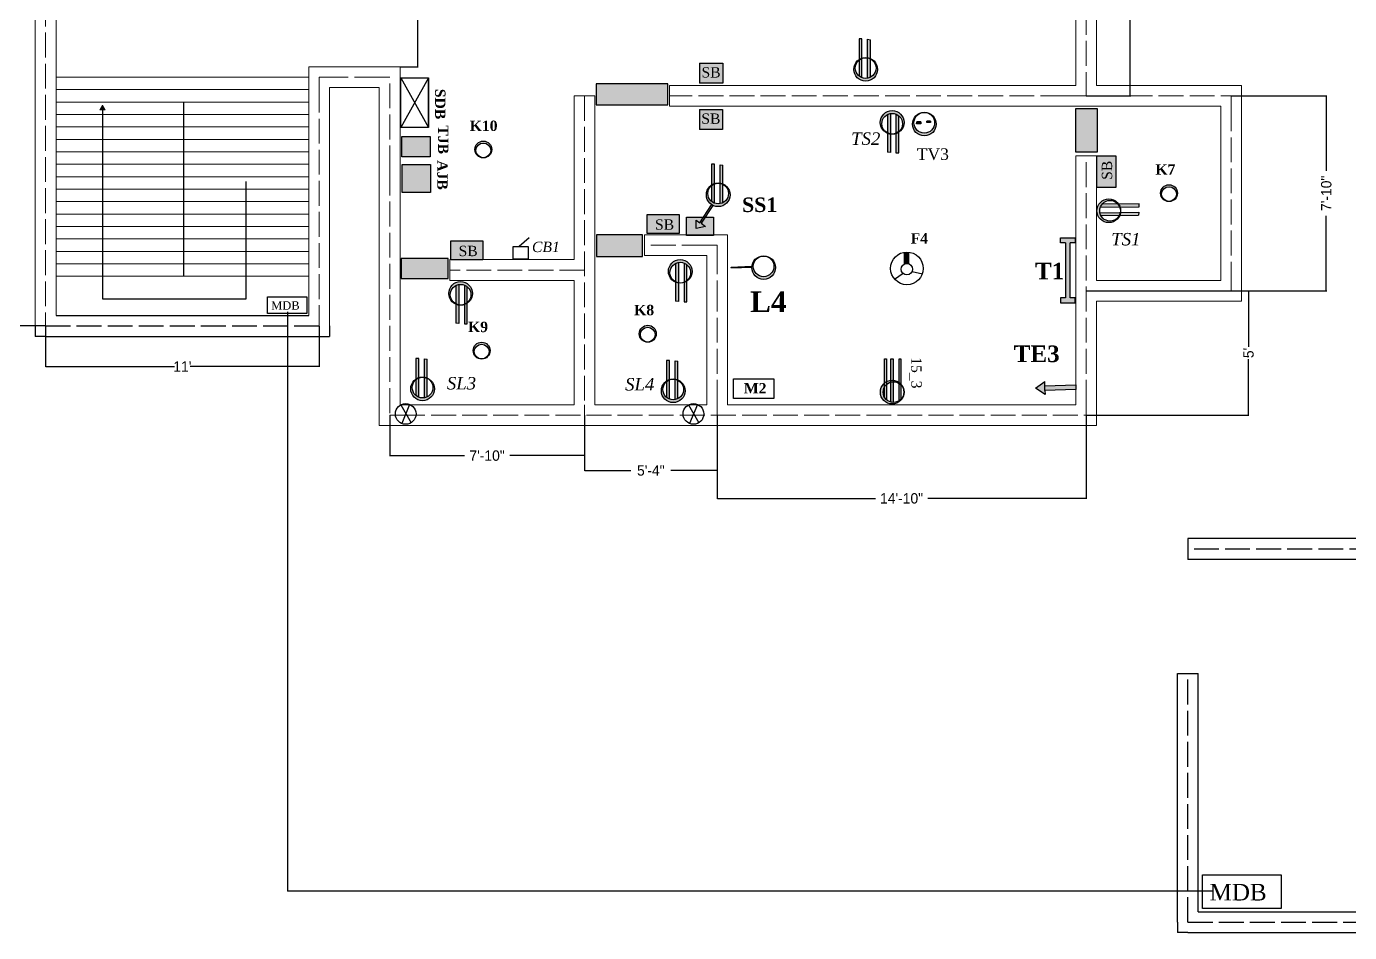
# Model space of a CAD drawing. Header units: inches. Extents: x -119 to 3524, y -386 to 627.
# Drawn here: x 438 to 1076, y -240 to 197 of the extents above; entities that cross this region are included whole.
import ezdxf

# ---------------------------------------------------------------- set-up
doc = ezdxf.new("R2010")
doc.units = ezdxf.units.IN
doc.header["$MEASUREMENT"] = 0
doc.linetypes.add('ACAD_ISO02W100', pattern=[15, 12, -3])
doc.layers.get('Defpoints').update_dxf_attribs({"lineweight": 5})
doc.layers.add('door', color=5, linetype='Continuous', lineweight=5)
doc.layers.add('wall', color=7, linetype='Continuous', lineweight=5)
doc.dimstyles.get("Standard").update_dxf_attribs({"dimtxt": 5, "dimasz": 0.18, "dimexe": 0.18, "dimexo": 0.0625, "dimgap": 0.09, "dimtad": 0, "dimdec": 0, "dimzin": 0, "dimdsep": 46, "dimlunit": 4, "dimtxsty": 'Standard', "dimcen": 0.09, "dimadec": 0, "dimazin": 0, "dimtfac": 1, "dimtdec": 0, "dimtofl": 0, "dimtmove": 0, "dimatfit": 3, "dimfxl": 1, "dimtolj": 1, "dimtzin": 0, "dimarcsym": 0})

# ---------------------------------------------------------------- blocks, each defined once
blk = doc.blocks.new('*D9')
at = {"color": 0, "lineweight": -2}
for p, q in [((949.31, 349.64), (970.78, 349.64)), ((970.6, 349.46), (970.6, 267.73)), ((970.6, 163.32), (970.6, 245.05)), ((949.31, 163.14), (970.78, 163.14))]:
    blk.add_line(p, q, dxfattribs=at)
at = {"color": 0}
for points in [[(970.57, 349.46), (970.63, 349.46), (970.6, 349.64)], [(970.57, 163.32), (970.63, 163.32), (970.6, 163.14)]]:
    blk.add_solid(points, dxfattribs=at)
at = {"layer": 'Defpoints', "color": 0}
for p in [(949.25, 349.64), (949.25, 163.14), (970.6, 163.14)]:
    blk.add_point(p, dxfattribs=at)
at = {"color": 0, "insert": (970.6, 256.39), "char_height": 5, "attachment_point": 5, "rotation": 90}
blk.add_mtext('\\A1;15\'-7"', dxfattribs=at)
blk = doc.blocks.new('*D10')
at = {"color": 0, "lineweight": -2}
for p, q in [((1019.31, 163.14), (1065.35, 163.14)), ((1065.17, 162.96), (1065.17, 127.06)), ((1065.17, 69.32), (1065.17, 105.22)), ((1019.31, 69.14), (1065.35, 69.14))]:
    blk.add_line(p, q, dxfattribs=at)
at = {"color": 0}
for points in [[(1065.14, 162.96), (1065.2, 162.96), (1065.17, 163.14)], [(1065.14, 69.32), (1065.2, 69.32), (1065.17, 69.14)]]:
    blk.add_solid(points, dxfattribs=at)
at = {"layer": 'Defpoints', "color": 0}
for p in [(1019.25, 163.14), (1019.25, 69.14), (1065.17, 69.14)]:
    blk.add_point(p, dxfattribs=at)
at = {"color": 0, "insert": (1065.17, 116.14), "char_height": 5, "attachment_point": 5, "rotation": 90}
blk.add_mtext('\\A1;7\'-10"', dxfattribs=at)
blk = doc.blocks.new('*D12')
at = {"color": 0, "lineweight": -2}
for p, q in [((613.25, 9.08), (613.25, -10.59)), ((707.25, 9.08), (707.25, -10.59)), ((613.43, -10.41), (649.32, -10.41)), ((707.07, -10.41), (671.17, -10.41))]:
    blk.add_line(p, q, dxfattribs=at)
at = {"color": 0}
for points in [[(613.43, -10.38), (613.43, -10.44), (613.25, -10.41)], [(707.07, -10.38), (707.07, -10.44), (707.25, -10.41)]]:
    blk.add_solid(points, dxfattribs=at)
at = {"layer": 'Defpoints', "color": 0}
for p in [(613.25, 9.14), (707.25, 9.14), (707.25, -10.41)]:
    blk.add_point(p, dxfattribs=at)
at = {"color": 0, "insert": (660.25, -10.41), "char_height": 5, "attachment_point": 5}
blk.add_mtext('\\A1;7\'-10"', dxfattribs=at)
blk = doc.blocks.new('*D13')
at = {"color": 0, "lineweight": -2}
for p, q in [((707.25, 9.08), (707.25, -17.75)), ((771.25, 9.08), (771.25, -17.75)), ((707.43, -17.57), (729.57, -17.57)), ((771.07, -17.57), (748.92, -17.57))]:
    blk.add_line(p, q, dxfattribs=at)
at = {"color": 0}
for points in [[(707.43, -17.54), (707.43, -17.6), (707.25, -17.57)], [(771.07, -17.54), (771.07, -17.6), (771.25, -17.57)]]:
    blk.add_solid(points, dxfattribs=at)
at = {"layer": 'Defpoints', "color": 0}
for p in [(707.25, 9.14), (771.25, 9.14), (771.25, -17.57)]:
    blk.add_point(p, dxfattribs=at)
at = {"color": 0, "insert": (739.25, -17.57), "char_height": 5, "attachment_point": 5}
blk.add_mtext('\\A1;5\'-4"', dxfattribs=at)
blk = doc.blocks.new('*D14')
at = {"color": 0, "lineweight": -2}
for p, q in [((771.25, 9.08), (771.25, -31.21)), ((949.25, 9.08), (949.25, -31.21)), ((771.43, -31.03), (847.66, -31.03)), ((949.07, -31.03), (872.84, -31.03))]:
    blk.add_line(p, q, dxfattribs=at)
at = {"color": 0}
for points in [[(771.43, -31), (771.43, -31.06), (771.25, -31.03)], [(949.07, -31), (949.07, -31.06), (949.25, -31.03)]]:
    blk.add_solid(points, dxfattribs=at)
at = {"layer": 'Defpoints', "color": 0}
for p in [(771.25, 9.14), (949.25, 9.14), (949.25, -31.03)]:
    blk.add_point(p, dxfattribs=at)
at = {"color": 0, "insert": (860.25, -31.03), "char_height": 5, "attachment_point": 5}
blk.add_mtext('\\A1;14\'-10"', dxfattribs=at)
blk = doc.blocks.new('*D15')
at = {"color": 0, "lineweight": -2}
for p, q in [((949.31, 69.14), (1027.84, 69.14)), ((1027.66, 68.96), (1027.66, 42.15)), ((1027.66, 9.32), (1027.66, 36.13)), ((949.31, 9.14), (1027.84, 9.14))]:
    blk.add_line(p, q, dxfattribs=at)
at = {"color": 0}
for points in [[(1027.63, 68.96), (1027.69, 68.96), (1027.66, 69.14)], [(1027.63, 9.32), (1027.69, 9.32), (1027.66, 9.14)]]:
    blk.add_solid(points, dxfattribs=at)
at = {"layer": 'Defpoints', "color": 0}
for p in [(949.25, 69.14), (949.25, 9.14), (1027.66, 9.14)]:
    blk.add_point(p, dxfattribs=at)
at = {"color": 0, "insert": (1027.66, 39.14), "char_height": 5, "attachment_point": 5, "rotation": 90}
blk.add_mtext("\\A1;5'", dxfattribs=at)
blk = doc.blocks.new('*D18')
at = {"color": 0, "lineweight": -2}
for p, q in [((447.12, 207.64), (408.03, 207.64)), ((408.21, 207.46), (408.21, 134.56)), ((408.21, 52.32), (408.21, 125.22)), ((447.18, 52.14), (408.03, 52.14))]:
    blk.add_line(p, q, dxfattribs=at)
at = {"color": 0}
for points in [[(408.18, 207.46), (408.24, 207.46), (408.21, 207.64)], [(408.18, 52.32), (408.24, 52.32), (408.21, 52.14)]]:
    blk.add_solid(points, dxfattribs=at)
at = {"layer": 'Defpoints', "color": 0}
for p in [(447.18, 207.64), (408.21, 52.14), (447.25, 52.14)]:
    blk.add_point(p, dxfattribs=at)
at = {"color": 0, "insert": (408.21, 129.89), "char_height": 5, "attachment_point": 5, "rotation": 90}
blk.add_mtext("\\A1;13'", dxfattribs=at)
blk = doc.blocks.new('*D22')
at = {"color": 0, "lineweight": -2}
for p, q in [((618.31, 248.64), (627.03, 248.64)), ((626.85, 248.46), (626.85, 215.9)), ((626.85, 177.32), (626.85, 209.88)), ((618.31, 177.14), (627.03, 177.14))]:
    blk.add_line(p, q, dxfattribs=at)
at = {"color": 0}
for points in [[(626.82, 248.46), (626.88, 248.46), (626.85, 248.64)], [(626.82, 177.32), (626.88, 177.32), (626.85, 177.14)]]:
    blk.add_solid(points, dxfattribs=at)
at = {"layer": 'Defpoints', "color": 0}
for p in [(618.25, 248.64), (626.85, 248.64), (618.25, 177.14)]:
    blk.add_point(p, dxfattribs=at)
at = {"color": 0, "insert": (626.85, 212.89), "char_height": 5, "attachment_point": 5, "rotation": 90}
blk.add_mtext("\\A1;6'", dxfattribs=at)
blk = doc.blocks.new('*D28')
at = {"color": 0, "lineweight": -2}
for p, q in [((447.18, 52.08), (447.18, 32.43)), ((579.25, 52.08), (579.25, 32.43)), ((447.36, 32.61), (509.38, 32.61)), ((579.07, 32.61), (517.06, 32.61))]:
    blk.add_line(p, q, dxfattribs=at)
at = {"color": 0}
for points in [[(447.36, 32.64), (447.36, 32.58), (447.18, 32.61)], [(579.07, 32.64), (579.07, 32.58), (579.25, 32.61)]]:
    blk.add_solid(points, dxfattribs=at)
at = {"layer": 'Defpoints', "color": 0}
for p in [(447.18, 52.14), (579.25, 52.14), (579.25, 32.61)]:
    blk.add_point(p, dxfattribs=at)
at = {"color": 0, "insert": (513.22, 32.61), "char_height": 5, "attachment_point": 5}
blk.add_mtext("\\A1;11'", dxfattribs=at)

msp = doc.modelspace()

# ---------------------------------------------------------------- hatches: boundary and pattern name
h = msp.add_hatch(color=256)
h.set_gradient(color1=(198, 57, 120), color2=(221, 136, 174), one_color=1, tint=0.7, name='INVCYLINDER')
h.paths.add_polyline_path([(963.61, 134.28), (954.53, 134.28), (954.53, 118.88), (963.61, 118.88)])
h.paths.add_polyline_path([(963.8, 414.67), (954.72, 414.67), (954.72, 399.27), (963.8, 399.27)])
h.paths.add_polyline_path([(955.78, 402.3), (955.78, 412.96), (963.39, 412.96), (963.39, 402.3)], flags=24)
h = msp.add_hatch(color=256)
h.set_gradient(color1=(171, 49, 180), color2=(203, 95, 211), one_color=1, tint=0.6, name='CURVED')
h.paths.add_polyline_path([(843.78, 171.64, 0.074431), (845.18, 172.12), (845.18, 181, 0.074431), (843.78, 181.47)])
h.paths.add_polyline_path([(839.7, 172.74, 0.082084), (841.1, 171.91), (841.1, 181.21, 0.082084), (839.7, 180.38)])
h.paths.add_polyline_path([(839.7, 180.65, -0.068777), (841.1, 181.35), (841.1, 190.61), (839.7, 190.61)])
h.paths.add_polyline_path([(845.18, 190.24), (843.78, 190.42), (843.78, 181.58, -0.064124), (845.18, 181.17)])
h = msp.add_hatch(color=256)
h.set_gradient(color1=(198, 57, 120), color2=(221, 136, 174), one_color=1, tint=0.7, name='INVCYLINDER')
h.paths.add_polyline_path([(762.81, 178.97), (762.81, 169.27), (773.94, 169.27), (773.94, 178.97)])
h.paths.add_polyline_path([(773.85, 156.64), (762.73, 156.64), (762.73, 146.93), (773.85, 146.93)])
h.paths.add_polyline_path([(762.99, 178.24), (773.66, 178.24), (773.66, 170.63), (762.99, 170.63)], flags=24)
h.paths.add_polyline_path([(762.9, 155.91), (773.57, 155.91), (773.57, 148.3), (762.9, 148.3)], flags=24)
h = msp.add_hatch(color=256)
h.set_gradient(color1=(89, 153, 104), color2=(126, 180, 139), one_color=1, tint=0.6, name='CURVED')
h.paths.add_polyline_path([(848.61, 175.94, 1), (837.2, 175.94, 1)])
h.paths.add_polyline_path([(837.92, 176.56, -1), (847.9, 176.56, -1)], flags=16)
h = msp.add_hatch(color=256)
h.set_gradient(color1=(32, 223, 201), color2=(121, 236, 222), one_color=1, tint=0.7, name='CYLINDER')
h.paths.add_polyline_path([(747.48, 158.86), (747.48, 168.96), (712.89, 168.96), (712.89, 158.86)])
h = msp.add_hatch(color=256)
h.set_gradient(color1=(89, 153, 104), color2=(126, 180, 139), one_color=1, tint=0.6, name='CURVED')
h.paths.add_polyline_path([(849.99, 150.32, 1), (861.4, 150.32, 1)])
h.paths.add_polyline_path([(860.69, 149.7, -1), (850.71, 149.7, -1)], flags=16)
h = msp.add_hatch(color=256)
h.set_gradient(color1=(171, 49, 180), color2=(203, 95, 211), one_color=1, tint=0.6, name='CURVED')
h.paths.add_polyline_path([(854.82, 154.61, 0.074431), (853.42, 154.14), (853.42, 145.26, 0.074431), (854.82, 144.78)])
h.paths.add_polyline_path([(858.91, 153.52, 0.082084), (857.51, 154.35), (857.51, 145.05, 0.082084), (858.91, 145.88)])
h.paths.add_polyline_path([(858.91, 145.6, -0.068777), (857.51, 144.9), (857.51, 135.64), (858.91, 135.64)])
h.paths.add_polyline_path([(853.42, 136.01), (854.82, 135.83), (854.82, 144.68, -0.064124), (853.42, 145.08)])
h = msp.add_hatch(color=256)
h.set_gradient(color1=(89, 153, 104), color2=(126, 180, 139), one_color=1, tint=0.6, name='CURVED')
h.paths.add_polyline_path([(876.91, 149.55, 1), (865.5, 149.55, 1)])
h.paths.add_polyline_path([(866.22, 150.17, -1), (876.2, 150.17, -1)], flags=16)
h = msp.add_hatch(color=256)
h.set_gradient(color1=(32, 223, 201), color2=(121, 236, 222), one_color=1, tint=0.7, name='CYLINDER')
h.paths.add_polyline_path([(944.18, 136.13), (954.82, 136.13), (954.82, 156.83), (944.18, 156.83)])
h = msp.add_hatch(color=256)
h.set_gradient(color1=(57, 28, 202), color2=(101, 75, 231), one_color=1, tint=0.6, name='CURVED')
h.paths.add_polyline_path([(874.27, 150.27), (874.27, 150.93), (872.4, 150.93), (872.5, 150.27)])
h.paths.add_polyline_path([(867.54, 150.55), (867.49, 149.73), (869.59, 149.73), (869.59, 150.55)])
h = msp.add_hatch(color=256)
h.set_gradient(color1=(49, 209, 21), color2=(94, 237, 69), one_color=1, tint=0.6, name='CURVED')
h.paths.add_polyline_path([(872.4, 150.93), (872.5, 150.27), (874.27, 150.27), (874.27, 150.93)])
h.paths.add_polyline_path([(867.54, 150.55), (867.49, 149.73), (869.59, 149.73), (869.59, 150.55)])
h = msp.add_hatch(color=256)
h.set_gradient(color1=(0, 0, 255), color2=(5, 5, 255), one_color=1, tint=0.51, name='HEMISPHERICAL')
h.paths.add_polyline_path([(619.09, 133.66), (632.71, 133.66), (632.71, 143.59), (619.09, 143.59)])
h = msp.add_hatch(color=256)
h.set_gradient(color1=(89, 153, 104), color2=(126, 180, 139), one_color=1, tint=0.6, name='CURVED')
h.paths.add_polyline_path([(654.37, 137.27, 1), (662.52, 137.27, 1)])
h.paths.add_polyline_path([(662.01, 136.83, -1), (654.88, 136.83, -1)], flags=16)
h = msp.add_hatch(color=256)
h.set_gradient(color1=(231, 24, 224), color2=(231, 29, 225), one_color=1, tint=0.51, name='HEMISPHERICAL')
h.paths.add_polyline_path([(632.93, 116.6), (632.93, 129.99), (619.31, 129.99), (619.31, 116.6)])
h = msp.add_hatch(color=256)
h.set_gradient(color1=(171, 49, 180), color2=(203, 95, 211), one_color=1, tint=0.6, name='CURVED')
h.paths.add_polyline_path([(772.63, 111.15, 0.074431), (774.03, 111.62), (774.03, 120.5, 0.074431), (772.63, 120.98)])
h.paths.add_polyline_path([(768.54, 112.24, 0.082084), (769.94, 111.41), (769.94, 120.71, 0.082084), (768.54, 119.88)])
h.paths.add_polyline_path([(768.54, 120.16, -0.068777), (769.94, 120.86), (769.94, 130.12), (768.54, 130.12)])
h.paths.add_polyline_path([(774.03, 129.75), (772.63, 129.93), (772.63, 121.08, -0.064124), (774.03, 120.68)])
h = msp.add_hatch(color=256)
h.set_gradient(color1=(89, 153, 104), color2=(126, 180, 139), one_color=1, tint=0.6, name='CURVED')
h.paths.add_polyline_path([(777.46, 115.44, 1), (766.04, 115.44, 1)])
h.paths.add_polyline_path([(766.76, 116.06, -1), (776.74, 116.06, -1)], flags=16)
h = msp.add_hatch(color=256)
h.set_gradient(color1=(89, 153, 104), color2=(126, 180, 139), one_color=1, tint=0.6, name='CURVED')
h.paths.add_polyline_path([(985.22, 116.22, 1), (993.37, 116.22, 1)])
h.paths.add_polyline_path([(992.86, 115.78, -1), (985.73, 115.78, -1)], flags=16)
h = msp.add_hatch(color=256)
h.set_gradient(color1=(153, 114, 76), color2=(171, 128, 84), one_color=1, tint=0.5, name='INVCYLINDER')
h.paths.add_polyline_path([(765.66, 100.14), (763.56, 101.69), (769.19, 110.25), (769.24, 110.32, -0.02701), (768.7, 110.62), (768.58, 110.51), (762.95, 101.95), (761.19, 103.16), (761.19, 99.1)])
h = msp.add_hatch(color=256)
h.set_gradient(color1=(47, 162, 26), color2=(102, 226, 80), one_color=1, tint=0.6, name='CURVED')
h.paths.add_polyline_path([(765.66, 100.14), (763.56, 101.69), (765.5, 104.64), (764.72, 104.64), (762.95, 101.95), (761.19, 103.16), (761.19, 99.1)])
h.paths.add_polyline_path([(764.72, 104.64), (765.5, 104.64), (769.19, 110.25), (769.24, 110.32, -0.02701), (768.7, 110.62), (768.58, 110.51)])
h = msp.add_hatch(color=256)
h.set_gradient(color1=(89, 153, 104), color2=(126, 180, 139), one_color=1, tint=0.6, name='CURVED')
h.paths.add_polyline_path([(960.27, 102, 1), (960.14, 113.41, 1)])
h.paths.add_polyline_path([(960.77, 112.7, -1), (960.88, 102.72, -1)], flags=16)
h = msp.add_hatch(color=256)
h.set_gradient(color1=(171, 49, 180), color2=(203, 95, 211), one_color=1, tint=0.6, name='CURVED')
h.paths.add_polyline_path([(955.92, 106.78, 0.074431), (956.41, 105.39), (965.29, 105.49, 0.074431), (965.75, 106.89)])
h.paths.add_polyline_path([(956.97, 110.88, 0.082084), (956.16, 109.47), (965.46, 109.57, 0.082084), (964.61, 110.97)])
h.paths.add_polyline_path([(964.89, 110.97, -0.068777), (965.6, 109.58), (974.86, 109.68), (974.84, 111.08)])
h.paths.add_polyline_path([(974.53, 105.59), (974.7, 106.99), (965.85, 106.89, -0.064124), (965.46, 105.49)])
h = msp.add_hatch(color=256)
h.set_gradient(color1=(198, 57, 120), color2=(221, 136, 174), one_color=1, tint=0.7, name='INVCYLINDER')
h.paths.add_polyline_path([(737.52, 96.81), (752.92, 96.81), (752.92, 105.89), (737.52, 105.89)])
h.paths.add_polyline_path([(740.55, 104.83), (751.21, 104.83), (751.21, 97.22), (740.55, 97.22)], flags=24)
h = msp.add_hatch(color=256)
h.set_gradient(color1=(100, 112, 130), color2=(140, 150, 166), one_color=1, tint=0.6, name='CURVED')
h.paths.add_polyline_path([(761.19, 103.16), (762.95, 101.95), (764.72, 104.64), (756.49, 104.64), (756.49, 95.71), (769.52, 95.71), (769.52, 104.64), (765.5, 104.64), (763.56, 101.69), (765.66, 100.14), (761.19, 99.1)])
h = msp.add_hatch(color=256)
h.set_gradient(color1=(153, 114, 76), color2=(205, 179, 152), one_color=1, tint=0.7, name='CURVED')
h.paths.add_polyline_path([(761.19, 99.1), (761.19, 103.16), (762.95, 101.95), (764.72, 104.64), (756.49, 104.64), (756.49, 95.71), (769.52, 95.71), (769.52, 104.64), (765.5, 104.64), (763.56, 101.69), (765.66, 100.14)])
h = msp.add_hatch(color=256)
h.set_gradient(color1=(32, 223, 201), color2=(121, 236, 222), one_color=1, tint=0.7, name='CYLINDER')
h.paths.add_polyline_path([(713.02, 96.13), (713.02, 85.67), (735.28, 85.67), (735.28, 96.13)])
h = msp.add_hatch(color=256)
h.set_gradient(color1=(198, 57, 120), color2=(221, 136, 174), one_color=1, tint=0.7, name='HEMISPHERICAL')
h.paths.add_polyline_path([(642.75, 93.14), (642.75, 84.14), (647.25, 84.14), (658.14, 84.14), (658.14, 93.14)])
h.paths.add_polyline_path([(645.78, 92.08), (656.44, 92.08), (656.44, 84.47), (645.78, 84.47)], flags=24)
h = msp.add_hatch(color=256)
h.set_gradient(color1=(153, 76, 76), color2=(188, 118, 118), one_color=1, tint=0.6, name='HEMISPHERICAL')
h.paths.add_polyline_path([(941.66, 92.31), (944.06, 92.31), (944.06, 94.71), (936.86, 94.71), (936.86, 92.31), (939.26, 92.31), (939.26, 65.68), (936.86, 65.68), (936.86, 63.28), (941.66, 63.28), (944.06, 63.28), (944.06, 65.68), (941.66, 65.68)])
h = msp.add_hatch(color=256)
h.set_gradient(color1=(32, 223, 201), color2=(121, 236, 222), one_color=1, tint=0.7, name='CYLINDER')
h.paths.add_polyline_path([(641.49, 75.01), (641.49, 84.75), (618.87, 84.75), (618.87, 75.01)])
h = msp.add_hatch(color=256)
h.set_gradient(color1=(89, 153, 104), color2=(126, 180, 139), one_color=1, tint=0.6, name='CURVED')
h.paths.add_polyline_path([(747.74, 78.48, 1), (759.15, 78.48, 1)])
h.paths.add_polyline_path([(758.44, 77.86, -1), (748.46, 77.86, -1)], flags=16)
h = msp.add_hatch(color=256)
h.set_gradient(color1=(89, 153, 104), color2=(126, 180, 139), one_color=1, tint=0.6, name='CURVED')
h.paths.add_polyline_path([(799.39, 80.3, 1), (787.98, 80.3, 1)])
h.paths.add_polyline_path([(788.67, 80.91, -1), (798.65, 80.91, -1)], flags=16)
h = msp.add_hatch(color=256)
h.set_gradient(color1=(89, 153, 104), color2=(126, 180, 139), one_color=1, tint=0.6, name='CURVED')
h.paths.add_polyline_path([(861.46, 81.93, -0.194939), (863.52, 82.19), (863.52, 87.78, 0.065545), (861.46, 87.69)])
h = msp.add_hatch(color=256)
h.set_gradient(color1=(171, 49, 180), color2=(203, 95, 211), one_color=1, tint=0.6, name='CURVED')
h.paths.add_polyline_path([(752.57, 82.77, 0.074431), (751.17, 82.3), (751.17, 73.42, 0.074431), (752.57, 72.95)])
h.paths.add_polyline_path([(756.66, 81.68, 0.082084), (755.26, 82.51), (755.26, 73.21, 0.082084), (756.66, 74.04)])
h.paths.add_polyline_path([(756.66, 73.76, -0.068777), (755.26, 73.07), (755.26, 63.81), (756.66, 63.81)])
h.paths.add_polyline_path([(751.17, 64.18), (752.57, 63.99), (752.57, 72.84, -0.064124), (751.17, 73.25)])
h = msp.add_hatch(color=256)
h.set_gradient(color1=(89, 153, 104), color2=(126, 180, 139), one_color=1, tint=0.6, name='CURVED')
h.paths.add_polyline_path([(787.86, 80.93), (778.09, 80.54), (778.11, 80), (787.88, 80.39)])
h = msp.add_hatch(color=256)
h.set_gradient(color1=(89, 153, 104), color2=(126, 180, 139), one_color=1, tint=0.6, name='CURVED')
h.paths.add_polyline_path([(641.77, 67.85, 1), (653.18, 67.85, 1)])
h.paths.add_polyline_path([(652.46, 67.24, -1), (642.48, 67.24, -1)], flags=16)
h = msp.add_hatch(color=256)
h.set_gradient(color1=(171, 49, 180), color2=(203, 95, 211), one_color=1, tint=0.6, name='CURVED')
h.paths.add_polyline_path([(646.6, 72.15, 0.074431), (645.2, 71.68), (645.2, 62.8, 0.074431), (646.6, 62.32)])
h.paths.add_polyline_path([(650.68, 71.06, 0.082084), (649.28, 71.89), (649.28, 62.59, 0.082084), (650.68, 63.42)])
h.paths.add_polyline_path([(650.68, 63.14, -0.068777), (649.28, 62.44), (649.28, 53.18), (650.68, 53.18)])
h.paths.add_polyline_path([(645.2, 53.55), (646.6, 53.37), (646.6, 62.22, -0.064124), (645.2, 62.62)])
h = msp.add_hatch(color=256)
h.set_gradient(color1=(89, 153, 104), color2=(126, 180, 139), one_color=1, tint=0.6, name='CURVED')
h.paths.add_polyline_path([(733.68, 48.41, 1), (741.83, 48.41, 1)])
h.paths.add_polyline_path([(741.32, 47.97, -1), (734.19, 47.97, -1)], flags=16)
h = msp.add_hatch(color=256)
h.set_gradient(color1=(89, 153, 104), color2=(126, 180, 139), one_color=1, tint=0.6, name='CURVED')
h.paths.add_polyline_path([(653.55, 40.24, 1), (661.7, 40.24, 1)])
h.paths.add_polyline_path([(661.19, 39.8, -1), (654.06, 39.8, -1)], flags=16)
h = msp.add_hatch(color=256)
h.set_gradient(color1=(171, 49, 180), color2=(203, 95, 211), one_color=1, tint=0.6, name='CURVED')
h.paths.add_polyline_path([(630, 17.53, 0.074431), (631.4, 18), (631.4, 26.88, 0.074431), (630, 27.36)])
h.paths.add_polyline_path([(625.91, 18.62, 0.082084), (627.31, 17.79), (627.31, 27.09, 0.082084), (625.91, 26.26)])
h.paths.add_polyline_path([(625.91, 26.54, -0.068777), (627.31, 27.24), (627.31, 36.5), (625.91, 36.5)])
h.paths.add_polyline_path([(631.4, 36.13), (630, 36.31), (630, 27.46, -0.064124), (631.4, 27.06)])
h = msp.add_hatch(color=256)
h.set_gradient(color1=(171, 49, 180), color2=(203, 95, 211), one_color=1, tint=0.6, name='CURVED')
h.paths.add_polyline_path([(750.93, 16.61, 0.074431), (752.33, 17.08), (752.33, 25.96, 0.074431), (750.93, 26.43)])
h.paths.add_polyline_path([(746.84, 17.7, 0.082084), (748.24, 16.87), (748.24, 26.17, 0.082084), (746.84, 25.34)])
h.paths.add_polyline_path([(746.84, 25.62, -0.068777), (748.24, 26.31), (748.24, 35.57), (746.84, 35.57)])
h.paths.add_polyline_path([(752.33, 35.2), (750.93, 35.39), (750.93, 26.54, -0.064124), (752.33, 26.13)])
h = msp.add_hatch(color=256)
h.set_gradient(color1=(171, 49, 180), color2=(203, 95, 211), one_color=1, tint=0.6, name='INVCYLINDER')
h.paths.add_polyline_path([(851.98, 17.81, 0.075072), (852.89, 16.63), (852.89, 23.84, 0.075072), (851.98, 22.66)])
h.paths.add_polyline_path([(854.99, 15.43, 0.057206), (856.12, 15.25), (856.12, 25.22, 0.057206), (854.99, 25.04)])
h.paths.add_polyline_path([(859.91, 23.72, 0.054786), (859.06, 24.42), (859.06, 16.06, 0.054786), (859.91, 16.75)])
h.paths.add_polyline_path([(859.06, 24.86, -0.049447), (859.91, 24.11), (859.91, 36.25), (859.06, 36.25)])
h.paths.add_polyline_path([(854.99, 25.9, -0.032044), (855.72, 25.94, -0.017299), (856.12, 25.93), (856.12, 36.25), (854.99, 36.25)])
h.paths.add_polyline_path([(851.98, 24.55, -0.049045), (852.89, 25.19), (852.89, 36.22), (851.98, 36.22)])
h = msp.add_hatch(color=256)
h.set_gradient(color1=(89, 153, 104), color2=(126, 180, 139), one_color=1, tint=0.6, name='CURVED')
h.paths.add_polyline_path([(634.83, 21.82, 1), (623.41, 21.82, 1)])
h.paths.add_polyline_path([(624.13, 22.44, -1), (634.11, 22.44, -1)], flags=16)
h = msp.add_hatch(color=256)
h.set_gradient(color1=(89, 153, 104), color2=(126, 180, 139), one_color=1, tint=0.6, name='CURVED')
h.paths.add_polyline_path([(755.76, 20.9, 1), (744.34, 20.9, 1)])
h.paths.add_polyline_path([(745.06, 21.52, -1), (755.04, 21.52, -1)], flags=16)
h = msp.add_hatch(color=256)
h.set_gradient(color1=(89, 153, 104), color2=(126, 180, 139), one_color=1, tint=0.6, name='CURVED')
h.paths.add_polyline_path([(861.43, 20.24, 1), (850.01, 20.24, 1)])
h.paths.add_polyline_path([(851.35, 20.24, -1), (861.33, 20.24, -1)], flags=16)
h = msp.add_hatch(color=256)
h.set_gradient(color1=(255, 255, 255), color2=(230, 230, 230), one_color=1, tint=0.9, name='INVCYLINDER')
h.paths.add_polyline_path([(944.32, 21.5), (944.26, 23.73), (929.34, 23.32), (929.4, 21.1)])
h.paths.add_polyline_path([(924.82, 22.08), (929.46, 19.1), (929.4, 21.1), (929.34, 23.32), (929.29, 25.32)])
at = {"layer": 'door'}
h = msp.add_hatch(color=0, dxfattribs=at)
h.set_gradient(color2=(0, 0, 0), tint=1)
h.paths.add_polyline_path([(474.75, 158.64), (473.45, 156.39), (476.05, 156.39)])

# ---------------------------------------------------------------- linework, layer by layer
for p, q in [((841.1, 190.61), (839.7, 190.61)), ((839.7, 190.61), (839.7, 172.74)), ((841.1, 171.91), (841.1, 190.61)), ((843.78, 171.64), (843.78, 190.42)), ((843.78, 190.42), (845.18, 190.24)), ((845.18, 172.12), (845.18, 190.24)), ((762.81, 178.97), (762.81, 169.27)), ((618.66, 171.88), (632.06, 147.91)), ((632.06, 171.88), (618.66, 147.91)), ((632.06, 147.91), (632.06, 171.88)), ((513.79, 160.14), (513.79, 76.14)), ((474.67, 156.39), (474.67, 65.24)), ((762.73, 156.64), (762.73, 146.93)), ((853.42, 154.14), (853.42, 136.01)), ((854.82, 154.61), (854.82, 135.83)), ((857.51, 154.35), (857.51, 135.64)), ((858.91, 135.64), (858.91, 153.52)), ((867.49, 149.73), (867.54, 150.55)), ((869.59, 149.73), (867.49, 149.73)), ((869.59, 150.55), (867.54, 150.55)), ((869.59, 150.55), (869.59, 149.73)), ((874.27, 150.93), (872.4, 150.93)), ((872.5, 150.27), (872.4, 150.93)), ((874.27, 150.27), (872.5, 150.27)), ((874.27, 150.93), (874.27, 150.27)), ((854.82, 135.83), (853.42, 136.01)), ((857.51, 135.64), (858.91, 135.64)), ((769.94, 130.12), (768.54, 130.12)), ((768.54, 130.12), (768.54, 112.24)), ((769.94, 111.41), (769.94, 130.12)), ((772.63, 111.15), (772.63, 129.93)), ((772.63, 129.93), (774.03, 129.75)), ((774.03, 111.62), (774.03, 129.75)), ((543.96, 65.24), (543.96, 121.79)), ((762.95, 101.95), (768.58, 110.51)), ((769.19, 110.25), (763.56, 101.69)), ((768.58, 110.51), (768.7, 110.62)), ((769.19, 110.25), (769.24, 110.32)), ((769.19, 110.25), (769.19, 110.25)), ((956.16, 109.47), (974.86, 109.68)), ((974.84, 111.08), (956.97, 110.88)), ((974.86, 109.68), (974.84, 111.08)), ((761.19, 99.1), (761.19, 103.16)), ((761.19, 103.16), (762.95, 101.95)), ((955.92, 106.78), (974.7, 106.99)), ((956.41, 105.39), (974.53, 105.59)), ((974.7, 106.99), (974.53, 105.59)), ((765.66, 100.14), (761.19, 99.1)), ((763.56, 101.69), (765.66, 100.14)), ((675.66, 90.57), (680.62, 94.78)), ((936.86, 92.31), (936.86, 94.71)), ((936.86, 94.71), (944.06, 94.71)), ((939.26, 92.31), (936.86, 92.31)), ((939.26, 92.31), (939.26, 65.68)), ((941.66, 65.68), (941.66, 92.31)), ((944.06, 92.31), (941.66, 92.31)), ((944.06, 94.71), (944.06, 92.31)), ((861.46, 87.69), (861.46, 81.93)), ((863.52, 87.78), (863.52, 82.19)), ((751.17, 82.3), (751.17, 64.18)), ((752.57, 82.77), (752.57, 63.99)), ((755.26, 82.51), (755.26, 63.81)), ((756.66, 63.81), (756.66, 81.68)), ((861.06, 77.52), (856.82, 74.63)), ((865.3, 78.48), (870.31, 77.33)), ((645.2, 71.68), (645.2, 53.55)), ((646.6, 72.15), (646.6, 53.37)), ((649.28, 71.89), (649.28, 53.18)), ((650.68, 53.18), (650.68, 71.06)), ((474.67, 65.24), (543.96, 65.24)), ((752.57, 63.99), (751.17, 64.18)), ((939.26, 65.68), (936.86, 65.68)), ((936.86, 65.68), (936.86, 63.28)), ((944.06, 65.68), (941.66, 65.68)), ((944.06, 63.28), (944.06, 65.68)), ((755.26, 63.81), (756.66, 63.81)), ((936.86, 63.28), (941.66, 63.28)), ((941.66, 63.28), (944.06, 63.28)), ((442.25, 52.14), (442.25, 47.14)), ((452.25, 57.14), (574.25, 57.14)), ((584.25, 52.14), (584.25, 47.14)), ((646.6, 53.37), (645.2, 53.55)), ((649.28, 53.18), (650.68, 53.18)), ((447.18, 47.14), (442.25, 47.14)), ((447.18, 47.14), (579.25, 47.14)), ((579.25, 47.14), (584.25, 47.14)), ((627.31, 36.5), (625.91, 36.5)), ((625.91, 36.5), (625.91, 18.62)), ((627.31, 17.79), (627.31, 36.5)), ((630, 17.53), (630, 36.31)), ((630, 36.31), (631.4, 36.13)), ((631.4, 18), (631.4, 36.13)), ((748.24, 35.57), (746.84, 35.57)), ((746.84, 35.57), (746.84, 17.7)), ((748.24, 16.87), (748.24, 35.57)), ((750.93, 16.61), (750.93, 35.39)), ((750.93, 35.39), (752.33, 35.2)), ((752.33, 17.08), (752.33, 35.2)), ((924.82, 22.08), (929.29, 25.32)), ((929.46, 19.1), (924.82, 22.08)), ((929.34, 23.32), (929.29, 25.32)), ((929.4, 21.1), (929.46, 19.1)), ((618.61, 14.09), (623.57, 5.45)), ((622.87, 14.32), (619.13, 5.07)), ((757.45, 14.08), (762.41, 5.44)), ((761.72, 14.3), (757.97, 5.06)), ((1298.35, -50.45), (998.35, -50.45)), ((998.35, -50.45), (998.35, -60.45)), ((1293.35, -60.45), (998.35, -60.45)), ((993.35, -235.45), (993.35, -115.45)), ((993.35, -115.45), (1003.35, -115.45)), ((1003.35, -230.45), (1003.35, -115.45)), ((993.35, -235.45), (993.35, -240.45)), ((1003.35, -230.45), (1293.35, -230.45)), ((998.35, -240.45), (993.35, -240.45)), ((998.35, -240.45), (1298.35, -240.45))]:
    msp.add_line(p, q)
at = {"color": 5}
for p, q in [((564.02, 58.95), (564.02, -182.2)), ((564.02, -182.2), (564.02, -220.5)), ((1010.5, -220.5), (564.02, -220.5))]:
    msp.add_line(p, q, dxfattribs=at)
at = {"linetype": 'ACAD_ISO02W100'}
for p, q in [((447.18, 52.14), (579.25, 52.14)), ((1298.35, -55.45), (998.35, -55.45)), ((998.35, -235.45), (998.35, -115.45)), ((998.35, -235.45), (1298.35, -235.45))]:
    msp.add_line(p, q, dxfattribs=at)
for points in [[(762.81, 178.97), (773.94, 178.97), (773.94, 169.27), (762.81, 169.27)], [(762.73, 156.64), (773.85, 156.64), (773.85, 146.93), (762.73, 146.93)], [(851.98, 17.81), (851.98, 36.22), (852.89, 36.22), (852.89, 16.63)], [(854.99, 15.43), (854.99, 36.25), (856.12, 36.25), (856.12, 15.25)], [(859.06, 16.06), (859.06, 36.25), (859.91, 36.25), (859.91, 16.75)]]:
    msp.add_lwpolyline(points)
for points in [[(618.66, 171.88), (632.06, 171.88), (632.06, 147.91), (618.66, 147.91)], [(747.48, 168.96), (712.89, 168.96), (712.89, 158.86), (747.48, 158.86)], [(944.18, 136.13), (954.82, 136.13), (954.82, 156.83), (944.18, 156.83)], [(619.09, 143.59), (632.71, 143.59), (632.71, 133.66), (619.09, 133.66)], [(954.53, 118.88), (954.53, 134.28), (963.61, 134.28), (963.61, 118.88)], [(619.31, 129.99), (632.93, 129.99), (632.93, 116.6), (619.31, 116.6)], [(737.52, 105.89), (752.92, 105.89), (752.92, 96.81), (737.52, 96.81)], [(769.52, 95.71), (756.49, 95.71), (756.49, 104.64), (769.52, 104.64)], [(735.28, 96.13), (713.02, 96.13), (713.02, 85.67), (735.28, 85.67)], [(642.75, 93.14), (658.14, 93.14), (658.14, 84.05), (642.75, 84.05)], [(672.75, 84.57), (680.23, 84.57), (680.23, 90.32), (672.75, 90.32)], [(641.49, 84.75), (618.87, 84.75), (618.87, 75.01), (641.49, 75.01)], [(787.88, 80.39), (778.11, 80), (778.09, 80.54), (787.86, 80.93)], [(554.32, 66.2), (573.3, 66.2), (573.3, 58.15), (554.32, 58.15)], [(779.1, 26.59), (798.64, 26.59), (798.64, 17.21), (779.1, 17.21)], [(944.32, 21.5), (929.4, 21.1), (929.34, 23.32), (944.26, 23.73)], [(1005.36, -212.62), (1043.43, -212.62), (1043.43, -228.78), (1005.36, -228.78)]]:
    msp.add_lwpolyline(points, close=True)
for centre, radius in [((842.91, 175.94), 5.71), ((842.91, 176.56), 4.99), ((855.7, 150.32), 5.71), ((855.7, 149.7), 4.99), ((871.21, 149.55), 5.71), ((871.21, 150.17), 4.99), ((658.44, 137.27), 4.08), ((658.44, 136.83), 3.56), ((771.75, 115.44), 5.71), ((771.75, 116.06), 4.99), ((989.29, 116.22), 4.08), ((989.29, 115.78), 3.56), ((960.21, 107.71), 5.71), ((960.83, 107.71), 4.99), ((753.45, 78.48), 5.71), ((793.69, 80.3), 5.71), ((793.66, 80.91), 4.99), ((862.82, 79.92), 7.89), ((753.45, 77.86), 4.99), ((862.82, 79.52), 2.76), ((647.47, 67.85), 5.71), ((647.47, 67.24), 4.99), ((737.76, 48.41), 4.08), ((737.76, 47.97), 3.56), ((657.62, 40.24), 4.08), ((657.62, 39.8), 3.56), ((629.12, 21.82), 5.71), ((629.12, 22.44), 4.99), ((750.05, 20.9), 5.71), ((750.05, 21.52), 4.99), ((855.72, 20.24), 5.71), ((856.34, 20.24), 4.99), ((620.97, 9.71), 4.99), ((759.82, 9.7), 4.99)]:
    msp.add_circle(centre, radius)
at = {"layer": 'door', "color": 0, "linetype": 'ACAD_ISO02W100'}
for p, q in [((949.25, 294.64), (949.25, 163.14)), ((447.25, 253.64), (447.25, 52.14)), ((579.25, 167.14), (579.25, 172.14)), ((584.25, 172.14), (579.25, 172.14)), ((579.25, 167.14), (579.25, 52.14)), ((608.25, 172.14), (584.25, 172.14)), ((608.25, 172.14), (613.25, 172.14)), ((613.25, 127.14), (613.25, 172.14)), ((939.25, 163.14), (944.25, 163.14)), ((944.25, 163.14), (949.25, 163.14)), ((949.25, 163.14), (954.25, 163.14)), ((954.25, 163.14), (1014.25, 163.14)), ((1014.25, 163.14), (1019.25, 163.14)), ((1019.25, 158.14), (1019.25, 163.14)), ((1019.25, 158.14), (1019.25, 74.14)), ((949.25, 74.14), (949.25, 134.14)), ((766.25, 91.14), (736.25, 91.14)), ((766.25, 91.14), (771.25, 91.14)), ((771.25, 62.14), (771.25, 91.14)), ((647.25, 79.14), (642.25, 79.14)), ((1019.25, 74.14), (1019.25, 69.14)), ((954.25, 69.14), (949.25, 69.14)), ((1014.25, 69.14), (954.25, 69.14)), ((1014.25, 69.14), (1019.25, 69.14)), ((707.25, 14.14), (707.25, 9.14)), ((771.25, 14.14), (771.25, 9.14)), ((949.25, 14.14), (949.25, 9.14))]:
    msp.add_line(p, q, dxfattribs=at)
at = {"layer": 'door', "color": 0}
for p, q in [((954.25, 294.64), (954.25, 168.14)), ((944.25, 284.64), (944.25, 168.14)), ((452.25, 253.64), (452.25, 57.14)), ((442.25, 248.64), (442.25, 52.14)), ((584.25, 177.14), (574.25, 177.14)), ((574.25, 167.14), (574.25, 177.14)), ((608.25, 177.14), (584.25, 177.14)), ((608.25, 177.14), (618.25, 177.14)), ((618.25, 127.14), (618.25, 177.14)), ((574.25, 172.14), (452.25, 172.14)), ((574.25, 166.14), (452.25, 166.14)), ((574.25, 167.14), (574.25, 57.14)), ((608.25, 167.14), (584.25, 167.14)), ((584.25, 167.14), (584.25, 52.14)), ((608.25, 127.14), (608.25, 167.14)), ((748.25, 168.14), (748.25, 158.14)), ((939.25, 168.14), (944.25, 168.14)), ((954.25, 168.14), (1014.25, 168.14)), ((1014.25, 168.14), (1024.25, 168.14)), ((1024.25, 158.14), (1024.25, 168.14)), ((574.25, 160.14), (452.25, 160.14)), ((702.25, 163.14), (707.25, 163.14)), ((574.25, 154.14), (452.25, 154.14)), ((939.25, 158.14), (944.25, 158.14)), ((944.25, 158.14), (954.25, 158.14)), ((954.25, 158.14), (1014.25, 158.14)), ((1014.25, 158.14), (1014.25, 74.14)), ((1024.25, 158.14), (1024.25, 74.14)), ((574.25, 148.14), (452.25, 148.14)), ((574.25, 142.14), (452.25, 142.14)), ((574.25, 136.14), (452.25, 136.14)), ((944.25, 74.14), (944.25, 134.14)), ((944.25, 134.14), (954.25, 134.14)), ((954.25, 74.14), (954.25, 134.14)), ((574.25, 130.14), (452.25, 130.14)), ((574.25, 124.14), (452.25, 124.14)), ((574.25, 118.14), (452.25, 118.14)), ((574.25, 112.14), (452.25, 112.14)), ((574.25, 106.14), (452.25, 106.14)), ((574.25, 100.14), (452.25, 100.14)), ((712.25, 96.14), (712.25, 86.14)), ((766.25, 96.14), (736.25, 96.14)), ((736.25, 96.14), (736.25, 86.14)), ((766.25, 96.14), (776.25, 96.14)), ((776.25, 62.14), (776.25, 96.14)), ((574.25, 94.14), (452.25, 94.14)), ((574.25, 88.14), (452.25, 88.14)), ((647.25, 84.14), (642.25, 84.14)), ((642.25, 84.14), (642.25, 74.14)), ((766.25, 86.14), (736.25, 86.14)), ((766.25, 62.14), (766.25, 86.14)), ((574.25, 82.14), (452.25, 82.14)), ((574.25, 76.14), (452.25, 76.14)), ((647.25, 74.14), (642.25, 74.14)), ((1014.25, 74.14), (954.25, 74.14)), ((1024.25, 74.14), (1024.25, 64.14)), ((1014.25, 64.14), (954.25, 64.14)), ((1014.25, 64.14), (1024.25, 64.14)), ((939.25, 14.14), (944.25, 14.14)), ((954.25, 14.14), (954.25, 4.14)), ((608.25, 9.14), (608.25, 4.14)), ((618.25, 9.14), (613.25, 9.14)), ((618.25, 4.14), (608.25, 4.14))]:
    msp.add_line(p, q, dxfattribs=at)
msp.add_lwpolyline([(474.75, 158.64), (473.45, 156.39), (476.05, 156.39)], close=True, dxfattribs=at)
at = {"layer": 'wall'}
for p, q in [((939.25, 168.14), (748.25, 168.14)), ((702.25, 163.14), (702.25, 84.14)), ((712.25, 163.14), (707.25, 163.14)), ((707.25, 163.14), (707.25, 158.14)), ((712.25, 163.14), (712.25, 96.14)), ((939.25, 158.14), (748.25, 158.14)), ((608.25, 127.14), (608.25, 9.14)), ((618.25, 127.14), (618.25, 14.14)), ((771.25, 86.14), (771.25, 91.14)), ((702.25, 84.14), (647.25, 84.14)), ((712.25, 86.14), (712.25, 14.14)), ((702.25, 74.14), (647.25, 74.14)), ((702.25, 74.14), (702.25, 14.14)), ((944.25, 47.14), (944.25, 74.14)), ((944.25, 14.14), (944.25, 74.14)), ((944.25, 14.14), (944.25, 74.14)), ((954.25, 14.14), (954.25, 64.14)), ((766.25, 14.14), (766.25, 62.14)), ((776.25, 14.14), (776.25, 62.14)), ((702.25, 14.14), (618.25, 14.14)), ((766.25, 14.14), (712.25, 14.14)), ((939.25, 14.14), (776.25, 14.14)), ((618.25, 4.14), (954.25, 4.14))]:
    msp.add_line(p, q, dxfattribs=at)
at = {"layer": 'wall', "color": 0, "linetype": 'ACAD_ISO02W100'}
for p, q in [((707.25, 163.14), (707.25, 14.14)), ((939.25, 163.14), (748.25, 163.14)), ((613.25, 127.14), (613.25, 9.14)), ((707.25, 79.14), (647.25, 79.14)), ((949.25, 14.14), (949.25, 74.14)), ((771.25, 14.14), (771.25, 62.14)), ((618.25, 9.14), (949.25, 9.14))]:
    msp.add_line(p, q, dxfattribs=at)

# ---------------------------------------------------------------- texts
at = {"attachment_point": 2}
for s, insert, char_height, width in [('{\\fTimes New Roman|b0|i0|c0|p18;SB}', (768.32, 176.99), 5, 15.3928), ('{\\fTimes New Roman|b0|i0|c0|p18;SB}', (768.23, 154.66), 5, 15.3928), ('{\\fTimes New Roman|b0|i0|c0|p18;SB}', (745.88, 103.58), 5, 15.3928), ('{\\fTimes New Roman|b0|i0|c0|p18;SB}', (651.11, 90.83), 5, 15.3928), ('{\\fTimes New Roman|b0|i0|c0|p18;MDB}', (562.93, 64.03), 3.9896, 18.1954), ('{\\fTimes New Roman|b0|i0|c0|p18;MDB}', (1022.63, -216.99), 8, 36.4859)]:
    msp.add_mtext(s, dxfattribs=dict(at, insert=insert, char_height=char_height, width=width))
at = {"char_height": 5, "attachment_point": 1, "rotation": 270}
for s, insert in [('{\\fTimes New Roman|b1|i0|c0|p18;SDB}', (640.18, 166.54)), ('{\\fTimes New Roman|b1|i0|c0|p18;\\C5;TJB}', (641.62, 148.94)), ('{\\fTimes New Roman|b1|i0|c0|p18;\\C6;AJB}', (641.2, 132.09)), ('{\\fTimes New Roman|b0|i0|c0|p18;15_3}', (869.93, 37.08))]:
    msp.add_mtext(s, dxfattribs=dict(at, insert=insert))
at = {"attachment_point": 1}
for s, insert, char_height in [('{\\fTimes New Roman|b1|i0|c0|p18;K10}', (651.87, 151.21), 5), ('{\\fTimes New Roman|b0|i1|c0|p18;TS2}', (835.89, 145.52), 6), ('{\\fTimes New Roman|b0|i0|c0|p18;TV3}', (867.57, 137.84), 5.6), ('{\\fTimes New Roman|b1|i0|c0|p18;K7}', (982.72, 130.16), 5), ('{\\fTimes New Roman|b1|i0|c0|p18;SS1}', (783.25, 114.11), 7), ('{\\fTimes New Roman|b1|i0|c0|p18;F4}', (864.62, 96.91), 5), ('{\\fTimes New Roman|b0|i1|c0|p18;TS1}', (961.39, 97.02), 6), ('{\\fTimes New Roman|b0|i1|c0|p18;CB1}', (681.91, 92.8), 5), ('{\\fTimes New Roman|b1|i0|c0|p18;T1}', (924.64, 82.64), 8), ('{\\fTimes New Roman|b1|i0|c0|p18;L4}', (787.12, 68.83), 10), ('{\\fTimes New Roman|b1|i0|c0|p18;K8}', (731.19, 62.34), 5), ('{\\fTimes New Roman|b1|i0|c0|p18;K9}', (651.05, 54.18), 5), ('{\\fTimes New Roman|b1|i0|c0|p18;TE3}', (914.36, 42.73), 8), ('{\\fTimes New Roman|b0|i1|c0|p18;SL3}', (640.84, 27.52), 6), ('{\\fTimes New Roman|b0|i1|c0|p18;SL4}', (726.84, 27.02), 6), ('{\\fTimes New Roman|b1|i0|c0|p18;M2}', (784.15, 24.6), 5)]:
    msp.add_mtext(s, dxfattribs=dict(at, insert=insert, char_height=char_height))
at = {"insert": (956.84, 127.24), "char_height": 5, "width": 15.3928, "attachment_point": 2, "rotation": 90}
msp.add_mtext('{\\fTimes New Roman|b0|i0|c0|p18;SB}', dxfattribs=at)

# ---------------------------------------------------------------- dimensions: what is measured, and where the dimension line sits
for base, p1, p2, picture, middle in [((970.60214135, 163.13952824), (949.24736523, 349.63952824), (949.24736523, 163.13952824), '*D9', (970.60214135, 256.38952824)), ((626.85394267, 248.63952824), (618.24736523, 177.13952824), (618.24736523, 248.63952824), '*D22', (626.85394267, 212.88952824)), ((408.21256238, 52.13952824), (447.18486524, 207.63952824), (447.24736524, 52.13952824), '*D18', (408.21256238, 129.88952824)), ((1065.17, 69.14), (1019.25, 163.14), (1019.25, 69.14), '*D10', (1065.17, 116.14)), ((1027.66, 9.14), (949.25, 69.14), (949.25, 9.14), '*D15', (1027.66, 39.14))]:
    dim = msp.add_linear_dim(base=base, p1=p1, p2=p2, angle=90, dimstyle='Standard')
    dim.commit()
    dim.dimension.update_dxf_attribs({"geometry": picture, "text_midpoint": middle})
for base, p1, p2, picture, middle in [((579.25, 32.61), (447.18, 52.14), (579.25, 52.14), '*D28', (513.22, 32.61)), ((707.25, -10.41), (613.25, 9.14), (707.25, 9.14), '*D12', (660.25, -10.41)), ((771.25, -17.57), (707.25, 9.14), (771.25, 9.14), '*D13', (739.25, -17.57)), ((949.25, -31.03), (771.25, 9.14), (949.25, 9.14), '*D14', (860.25, -31.03))]:
    dim = msp.add_linear_dim(base=base, p1=p1, p2=p2, dimstyle='Standard')
    dim.commit()
    dim.dimension.update_dxf_attribs({"geometry": picture, "text_midpoint": middle})

doc.saveas('drawing.dxf')
